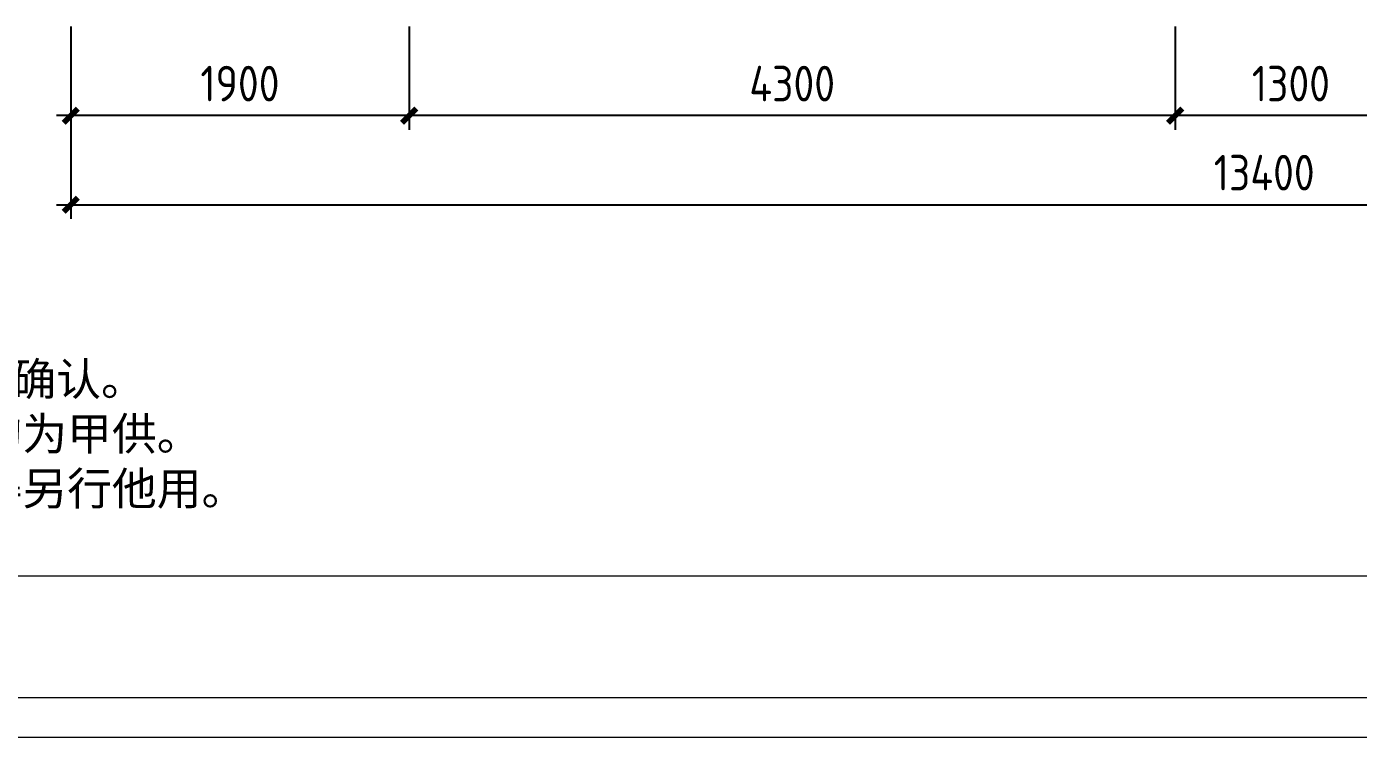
# Model space of a CAD drawing. Extents: x 643133 to 135659452, y -425133 to -387116.
# Drawn here: x 650411 to 657887, y -408958 to -404967 of the extents above; entities that cross this region are included whole.
import ezdxf

# ---------------------------------------------------------------- set-up
doc = ezdxf.new("R2010")
doc.units = 0
doc.header["$LTSCALE"] = 10
doc.header["$MEASUREMENT"] = 0
for name, color, linetype in [('30', 30, 'Continuous'), ('34', 34, 'Continuous'), ('38', 38, 'Continuous')]:
    doc.layers.add(name, color=color, linetype=linetype)
doc.styles.get("Standard").update_dxf_attribs({"font": 'gbenor.shx', "bigfont": 'gbcbig.shx'})
doc.styles.add('样式 1', font='complex.shx')

# ---------------------------------------------------------------- blocks, each defined once
blk = doc.blocks.new('_ArchTick')
at = {"color": 0, "linetype": 'ByBlock', "const_width": 0.4}
blk.add_lwpolyline([(-0.5, -0.5), (0.5, 0.5)], dxfattribs=at)

msp = doc.modelspace()

# ---------------------------------------------------------------- linework, layer by layer
at = {"layer": '30'}
for p, q in [((650658.8, -404966.8), (650658.8, -405546.8)), ((652558.8, -404966.8), (652558.8, -405546.8)), ((652558.8, -404966.8), (652558.8, -405546.8)), ((656858.8, -404966.8), (656858.8, -405546.8)), ((656858.8, -404966.8), (656858.8, -405546.8)), ((652638.8, -405466.8), (650578.8, -405466.8)), ((650658.8, -405466.8), (650658.8, -406046.8)), ((656938.8, -405466.8), (652478.8, -405466.8)), ((658238.8, -405466.8), (656778.8, -405466.8)), ((650578.8, -405966.8), (664138.8, -405966.8))]:
    msp.add_line(p, q, dxfattribs=at)
at = {"layer": '38', "lineweight": 5}
for p, q in [((670626.1, -408053.9), (643355, -408053.9)), ((673798.9, -408736.1), (643355, -408736.1))]:
    msp.add_line(p, q, dxfattribs=at)
at = {"layer": '38', "lineweight": 13}
msp.add_line((674021.2, -408958.3), (643132.8, -408958.3), dxfattribs=at)

# ---------------------------------------------------------------- block references
at = {"layer": '30', "xscale": 80, "yscale": 80, "zscale": 80, "rotation": 180}
for p in [(650658.8, -405466.8), (652558.8, -405466.8), (656858.8, -405466.8), (650658.8, -405966.8)]:
    msp.add_blockref('_ArchTick', p, dxfattribs=at)
at = {"layer": '30', "xscale": 80, "yscale": 80, "zscale": 80}
for p in [(652558.8, -405466.8), (656858.8, -405466.8)]:
    msp.add_blockref('_ArchTick', p, dxfattribs=at)

# ---------------------------------------------------------------- texts
at = {"layer": '30', "char_height": 200, "attachment_point": 5}
for s, insert in [('1900', (651608.8, -405286.8)), ('4300', (654708.8, -405286.8)), ('1300', (657508.8, -405286.8)), ('13400', (657358.8, -405786.8))]:
    msp.add_mtext(s, dxfattribs=dict(at, insert=insert))
at = {"layer": '34', "insert": (644354.7, -406854.2), "char_height": 184.32, "width": 8552.035, "attachment_point": 1, "style": '样式 1'}
msp.add_mtext('{\\fSimSun|b0|i0|c134|p2;注}:{\\fSimSun|b0|i0|c134|p2;1、本施工图与现场尺寸存在差异时请与设计师沟通确认。\\P   2、本施工图中家具、家电、软装饰等未特殊说明均为甲供。\\P   3、本施工图为个人知识产权，未经设计师允许不得另行他用。}', dxfattribs=at)

doc.saveas('drawing.dxf')
